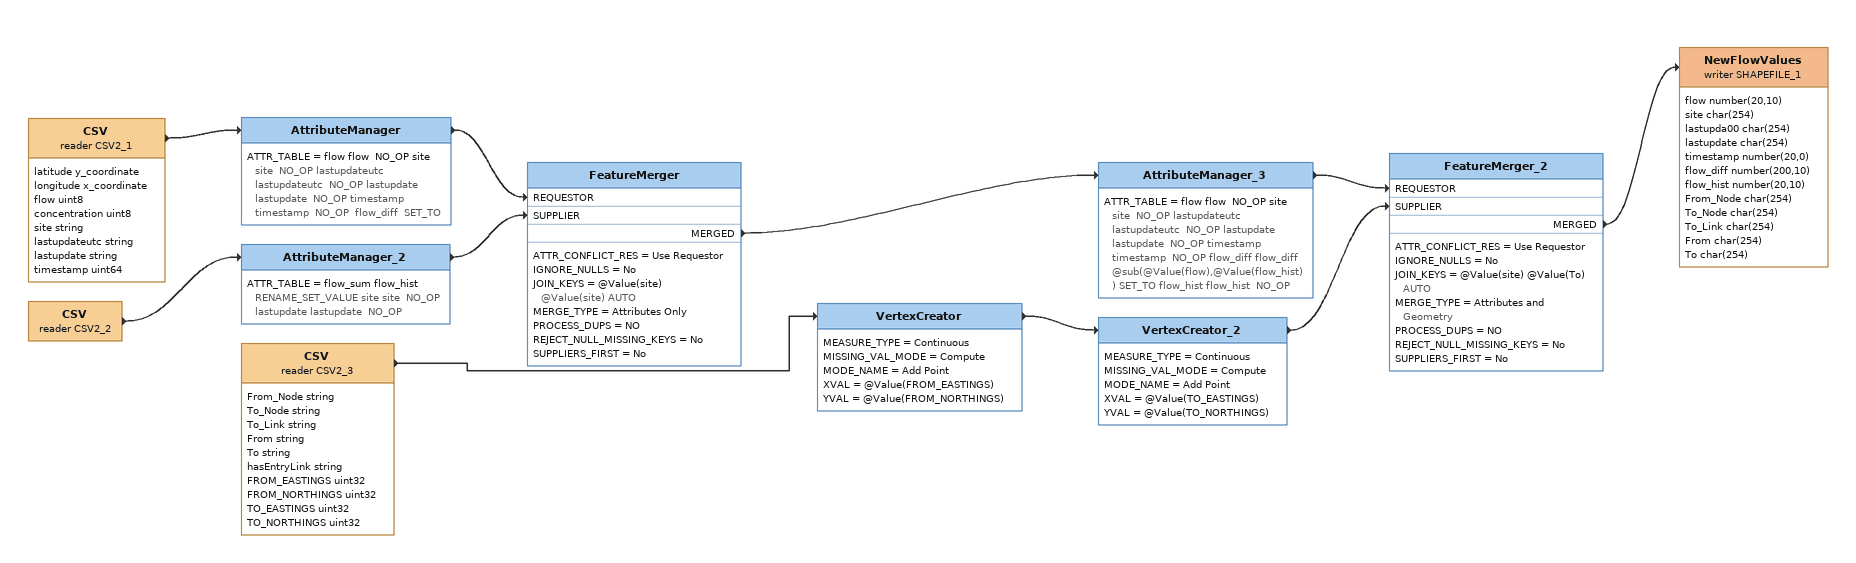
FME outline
CSV (reader CSV2_1)
    attributes: latitude y_coordinate, longitude x_coordinate, flow uint8, concentration uint8, site string, lastupdateutc string, lastupdate string, timestamp uint64
    -> AttributeManager
AttributeManager
    ATTR_TABLE = flow flow  NO_OP site site  NO_OP lastupdateutc lastupdateutc  NO_OP lastupdate lastupdate  NO_OP timestamp timestamp  NO_OP  flow_diff  SET_TO
    -> FeatureMerger [REQUESTOR]
CSV (reader CSV2_2)
    -> AttributeManager_2
AttributeManager_2
    ATTR_TABLE = flow_sum flow_hist  RENAME_SET_VALUE site site  NO_OP lastupdate lastupdate  NO_OP
    -> FeatureMerger [SUPPLIER]
FeatureMerger
    ATTR_CONFLICT_RES = Use Requestor
    IGNORE_NULLS = No
    JOIN_KEYS = @Value(site) @Value(site) AUTO
    MERGE_TYPE = Attributes Only
    PROCESS_DUPS = NO
    REJECT_NULL_MISSING_KEYS = No
    SUPPLIERS_FIRST = No
    MERGED -> AttributeManager_3
AttributeManager_3
    ATTR_TABLE = flow flow  NO_OP site site  NO_OP lastupdateutc lastupdateutc  NO_OP lastupdate lastupdate  NO_OP timestamp timestamp  NO_OP flow_diff flow_diff @sub(@Value(flow),@Value(flow_hist)) SET_TO flow_hist flow_hist  NO_OP
    -> FeatureMerger_2 [REQUESTOR]
CSV (reader CSV2_3)
    attributes: From_Node string, To_Node string, To_Link string, From string, To string, hasEntryLink string, FROM_EASTINGS uint32, FROM_NORTHINGS uint32, TO_EASTINGS uint32, TO_NORTHINGS uint32
    -> VertexCreator
VertexCreator
    MEASURE_TYPE = Continuous
    MISSING_VAL_MODE = Compute
    MODE_NAME = Add Point
    XVAL = @Value(FROM_EASTINGS)
    YVAL = @Value(FROM_NORTHINGS)
    -> VertexCreator_2
VertexCreator_2
    MEASURE_TYPE = Continuous
    MISSING_VAL_MODE = Compute
    MODE_NAME = Add Point
    XVAL = @Value(TO_EASTINGS)
    YVAL = @Value(TO_NORTHINGS)
    -> FeatureMerger_2 [SUPPLIER]
FeatureMerger_2
    ATTR_CONFLICT_RES = Use Requestor
    IGNORE_NULLS = No
    JOIN_KEYS = @Value(site) @Value(To) AUTO
    MERGE_TYPE = Attributes and Geometry
    PROCESS_DUPS = NO
    REJECT_NULL_MISSING_KEYS = No
    SUPPLIERS_FIRST = No
    MERGED -> NewFlowValues (writer SHAPEFILE_1)
NewFlowValues (writer SHAPEFILE_1)
    attributes: flow number(20,10), site char(254), lastupda00 char(254), lastupdate char(254), timestamp number(20,0), flow_diff number(200,10), flow_hist number(20,10), From_Node char(254), To_Node char(254), To_Link char(254), From char(254), To char(254)
